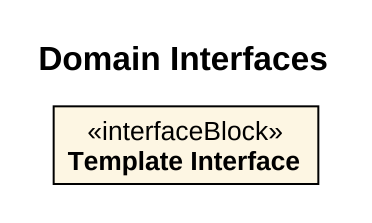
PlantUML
@startuml
title Domain Interfaces
hide circle
hide empty members
class "Template Interface" as Template_Interface <<interfaceBlock>>
@enduml
